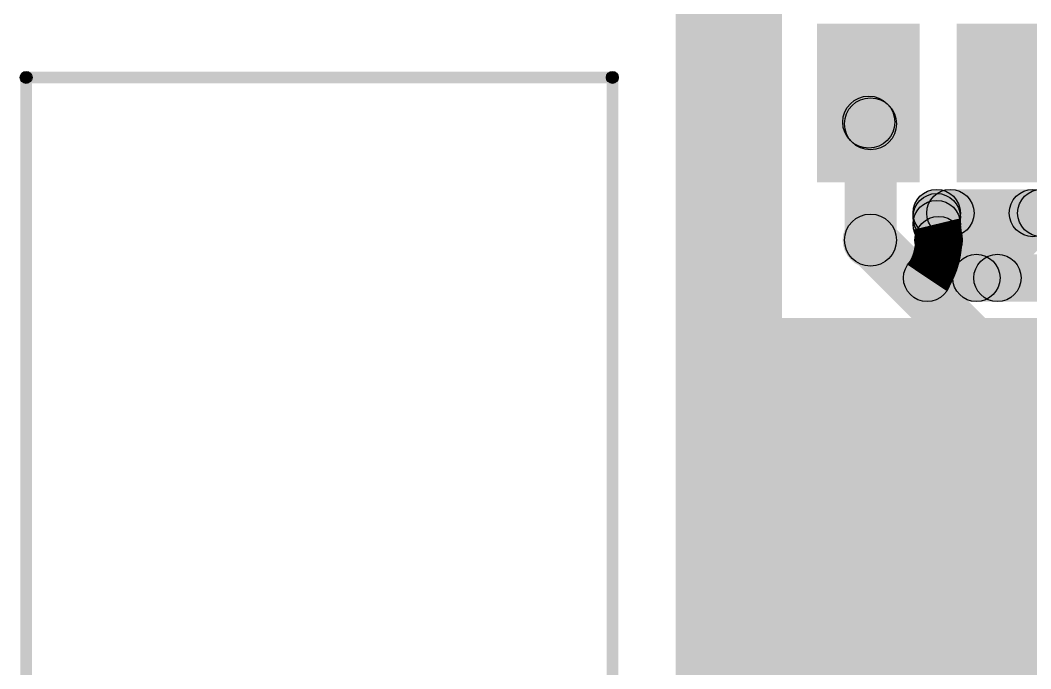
# Model space of a CAD drawing. Header units: millimetres. Extents: x 1.65 to 3.65, y 2.62 to 4.07.
# Drawn here: x 1.6487 to 2.0762, y 3.4577 to 3.732 of the extents above; entities that cross this region are included whole.
import ezdxf

# ---------------------------------------------------------------- set-up
doc = ezdxf.new("R2010")
doc.units = ezdxf.units.MM
doc.header["$MEASUREMENT"] = 0
for name, color, linetype in [('BottomLayer', 5, 'Continuous'), ('TopLayer', 1, 'Continuous'), ('TopOverlay', 2, 'Continuous'), ('TopPaste', 8, 'Continuous'), ('TopSolder', 216, 'Continuous'), ('ViaHoleLayer', 16, 'Continuous')]:
    doc.layers.add(name, color=color, linetype=linetype)

# ---------------------------------------------------------------- blocks, each defined once
blk = doc.blocks.new('ESP32_S2_WROOM_4MB__4')
at = {"layer": 'TopLayer'}
for points in [[(0.31496, 0.47539), (0.37402, 0.47539), (0.37402, 0.43996), (0.31496, 0.43996)], [(0.31496, 0.41634), (0.37402, 0.41634), (0.37402, 0.38091), (0.31496, 0.38091)], [(0.31496, 0.35728), (0.37402, 0.35728), (0.37402, 0.32185), (0.31496, 0.32185)]]:
    blk.add_hatch(color=1, dxfattribs=at).paths.add_polyline_path(points)
at = {"layer": 'TopOverlay'}
for points in [[(0.35531, 0.75742), (0.35531, 0.75242), (-0.35531, 0.75242), (-0.35531, 0.75742)], [(0.35282, 0.75492), (0.35782, 0.75492), (0.35782, 0.50689), (0.35282, 0.50689)], [(-0.35531, 0.50439), (-0.35531, 0.50939), (0.35531, 0.50939), (0.35531, 0.50439)]]:
    blk.add_hatch(color=2, dxfattribs=at).paths.add_polyline_path(points)
h = blk.add_hatch(color=2, dxfattribs=at)
edge = h.paths.add_edge_path()
edge.add_arc((0.35531, 0.75492), 0.0025, 0, 360)
h = blk.add_hatch(color=2, dxfattribs=at)
edge = h.paths.add_edge_path()
edge.add_arc((0.35531, 0.75492), 0.0025, 0, 360)
h = blk.add_hatch(color=2, dxfattribs=at)
edge = h.paths.add_edge_path()
edge.add_arc((0.35531, 0.50689), 0.0025, 0, 360)
h = blk.add_hatch(color=2, dxfattribs=at)
edge = h.paths.add_edge_path()
edge.add_arc((0.35531, 0.50689), 0.0025, 0, 360)
at = {"layer": 'TopPaste'}
for points in [[(0.31496, 0.47539), (0.37402, 0.47539), (0.37402, 0.43996), (0.31496, 0.43996)], [(0.31496, 0.41634), (0.37402, 0.41634), (0.37402, 0.38091), (0.31496, 0.38091)], [(0.31496, 0.35728), (0.37402, 0.35728), (0.37402, 0.32185), (0.31496, 0.32185)]]:
    blk.add_hatch(color=8, dxfattribs=at).paths.add_polyline_path(points)
at = {"layer": 'TopSolder'}
for points in [[(0.31096, 0.47939), (0.37802, 0.47939), (0.37802, 0.43596), (0.31096, 0.43596)], [(0.31096, 0.42034), (0.37802, 0.42034), (0.37802, 0.37691), (0.31096, 0.37691)], [(0.31096, 0.36128), (0.37802, 0.36128), (0.37802, 0.31785), (0.31096, 0.31785)]]:
    blk.add_hatch(color=216, dxfattribs=at).paths.add_polyline_path(points)
at = {"layer": 'TopOverlay'}
for centre in [(0.35531, 0.75492), (0.35531, 0.75492), (0.35531, 0.50689), (0.35531, 0.50689)]:
    blk.add_circle(centre, 0.0025, dxfattribs=at)

msp = doc.modelspace()

# ---------------------------------------------------------------- hatches: boundary and pattern name
at = {"layer": 'BottomLayer'}
h = msp.add_hatch(color=5, dxfattribs=at)
edge = h.paths.add_edge_path()
edge.add_arc((2.00843, 3.63901), 0.01181, 0, 360)
h = msp.add_hatch(color=5, dxfattribs=at)
edge = h.paths.add_edge_path()
edge.add_arc((2.00843, 3.63901), 0.011, 0, 360)
h = msp.add_hatch(color=5, dxfattribs=at)
edge = h.paths.add_edge_path()
edge.add_arc((2.00843, 3.63901), 0.011, 0, 360)
h = msp.add_hatch(color=5, dxfattribs=at)
edge = h.paths.add_edge_path()
edge.add_arc((2.00843, 3.63901), 0.011, 0, 360)
for points in [[(2.00065, 3.63123), (2.01621, 3.64679), (2.13862, 3.52438), (2.12306, 3.50882)], [(2.06778, 3.43842), (2.05222, 3.45398), (2.12262, 3.52438), (2.13818, 3.50882)]]:
    msp.add_hatch(color=5, dxfattribs=at).paths.add_polyline_path(points)
at = {"layer": 'TopLayer'}
for points in [[(1.926, 2.856), (1.971, 2.856), (1.971, 3.97534), (1.926, 3.97534)], [(1.99992, 3.68113), (2.01548, 3.69668), (2.01621, 3.69596), (2.00065, 3.6804)], [(2.01943, 3.63901), (1.99743, 3.63901), (1.99743, 3.68818), (2.01943, 3.68818)], [(2.03643, 3.64045), (2.03643, 3.66045), (2.04222, 3.66045), (2.04222, 3.64045)], [(2.03643, 3.64045), (2.03643, 3.66045), (2.04222, 3.66045), (2.04222, 3.64045)], [(2.04222, 3.64045), (2.04222, 3.66045), (2.0909, 3.66045), (2.0909, 3.64045)], [(2.02936, 3.64164), (2.0435, 3.65578), (2.06921, 3.63007), (2.05507, 3.61593)], [(2.06029, 3.61593), (2.04615, 3.63007), (2.0736, 3.65752), (2.08774, 3.64338)], [(2.07004, 3.64338), (2.08419, 3.65752), (2.11164, 3.63007), (2.09749, 3.61593)], [(2.04643, 3.6458), (2.02643, 3.6458), (2.02643, 3.65045), (2.04643, 3.65045)], [(2.03238, 3.613), (2.03238, 3.633), (2.625, 3.633), (2.625, 3.613)], [(1.947, 3.068), (2.608, 3.068), (2.608, 3.606), (1.947, 3.606)]]:
    msp.add_hatch(color=1, dxfattribs=at).paths.add_polyline_path(points)
h = msp.add_hatch(color=1, dxfattribs=at)
edge = h.paths.add_edge_path()
edge.add_arc((2.0077, 3.68891), 0.011, 0, 360)
h = msp.add_hatch(color=1, dxfattribs=at)
edge = h.paths.add_edge_path()
edge.add_arc((2.00843, 3.68818), 0.011, 0, 360)
h = msp.add_hatch(color=1, dxfattribs=at)
edge = h.paths.add_edge_path()
edge.add_arc((2.00843, 3.68818), 0.011, 0, 360)
h = msp.add_hatch(color=1, dxfattribs=at)
edge = h.paths.add_edge_path()
edge.add_arc((2.03643, 3.65045), 0.01, 0, 360)
h = msp.add_hatch(color=1, dxfattribs=at)
edge = h.paths.add_edge_path()
edge.add_arc((2.03643, 3.65045), 0.01, 0, 360)
h = msp.add_hatch(color=1, dxfattribs=at)
edge = h.paths.add_edge_path()
edge.add_arc((2.03643, 3.65045), 0.01, 0, 360)
h = msp.add_hatch(color=1, dxfattribs=at)
edge = h.paths.add_edge_path()
edge.add_arc((2.04222, 3.65045), 0.01, 0, 360)
h = msp.add_hatch(color=1, dxfattribs=at)
edge = h.paths.add_edge_path()
edge.add_arc((2.04222, 3.65045), 0.01, 0, 360)
h = msp.add_hatch(color=1, dxfattribs=at)
edge = h.paths.add_edge_path()
edge.add_arc((2.04222, 3.65045), 0.01, 0, 360)
h = msp.add_hatch(color=1, dxfattribs=at)
edge = h.paths.add_edge_path()
edge.add_arc((2.07712, 3.65045), 0.01, 0, 360)
h = msp.add_hatch(color=1, dxfattribs=at)
edge = h.paths.add_edge_path()
edge.add_arc((2.08067, 3.65045), 0.01, 0, 360)
h = msp.add_hatch(color=1, dxfattribs=at)
edge = h.paths.add_edge_path()
edge.add_arc((2.03643, 3.64871), 0.01, 0, 360)
h = msp.add_hatch(color=1, dxfattribs=at)
edge = h.paths.add_edge_path()
edge.add_arc((2.03643, 3.6458), 0.01, 0, 360)
h = msp.add_hatch(color=1, dxfattribs=at)
edge = h.paths.add_edge_path()
edge.add_arc((2.03643, 3.6458), 0.01, 0, 360)
h = msp.add_hatch(color=1, dxfattribs=at)
edge = h.paths.add_edge_path()
edge.add_arc((2.00843, 3.63901), 0.01181, 0, 360)
h = msp.add_hatch(color=1, dxfattribs=at)
edge = h.paths.add_edge_path()
edge.add_arc((2.00843, 3.63901), 0.011, 0, 360)
h = msp.add_hatch(color=1, dxfattribs=at)
edge = h.paths.add_edge_path()
edge.add_arc((2.03724, 3.63901), 0.01, 0, 360)
h = msp.add_hatch(color=1, dxfattribs=at)
edge = h.paths.add_edge_path()
edge.add_arc((2.03724, 3.63901), 0.01, 0, 360)
h = msp.add_hatch(color=1, dxfattribs=at)
edge = h.paths.add_edge_path()
edge.add_arc((2.03238, 3.623), 0.01, 0, 360)
h = msp.add_hatch(color=1, dxfattribs=at)
edge = h.paths.add_edge_path()
edge.add_arc((2.03238, 3.623), 0.01, 0, 360)
h = msp.add_hatch(color=1, dxfattribs=at)
edge = h.paths.add_edge_path()
edge.add_arc((2.05322, 3.623), 0.01, 0, 360)
h = msp.add_hatch(color=1, dxfattribs=at)
edge = h.paths.add_edge_path()
edge.add_arc((2.06214, 3.623), 0.01, 0, 360)
at = {"layer": 'ViaHoleLayer'}
h = msp.add_hatch(color=16, dxfattribs=at)
edge = h.paths.add_edge_path()
edge.add_arc((2.00843, 3.63901), 0.00591, 0, 360)

# ---------------------------------------------------------------- linework, layer by layer
at = {"layer": 'BottomLayer'}
msp.add_circle((2.00843, 3.63901), 0.011, dxfattribs=at)
msp.add_circle((2.00843, 3.63901), 0.011, dxfattribs=at)
msp.add_circle((2.00843, 3.63901), 0.011, dxfattribs=at)
at = {"layer": 'TopLayer', "const_width": 0.02}
for points in [[(2.03643, 3.6458, -0.059528), (2.03724, 3.63901)], [(2.03724, 3.63901, -0.148387), (2.03238, 3.623)]]:
    msp.add_lwpolyline(points, format="xyb", dxfattribs=at)
at = {"layer": 'TopLayer'}
for centre, radius in [((2.0077, 3.68891), 0.011), ((2.00843, 3.68818), 0.011), ((2.00843, 3.68818), 0.011), ((2.03643, 3.65045), 0.01), ((2.03643, 3.65045), 0.01), ((2.03643, 3.65045), 0.01), ((2.04222, 3.65045), 0.01), ((2.04222, 3.65045), 0.01), ((2.04222, 3.65045), 0.01), ((2.07712, 3.65045), 0.01), ((2.08067, 3.65045), 0.01), ((2.03643, 3.64871), 0.01), ((2.03643, 3.6458), 0.01), ((2.03643, 3.6458), 0.01), ((2.00843, 3.63901), 0.011), ((2.03724, 3.63901), 0.01), ((2.03724, 3.63901), 0.01), ((2.03238, 3.623), 0.01), ((2.03238, 3.623), 0.01), ((2.05322, 3.623), 0.01), ((2.06214, 3.623), 0.01)]:
    msp.add_circle(centre, radius, dxfattribs=at)

# ---------------------------------------------------------------- block references
at = {"rotation": 90}
msp.add_blockref('ESP32_S2_WROOM_4MB__4', (2.40613, 3.35249), dxfattribs=at)

doc.saveas('drawing.dxf')
